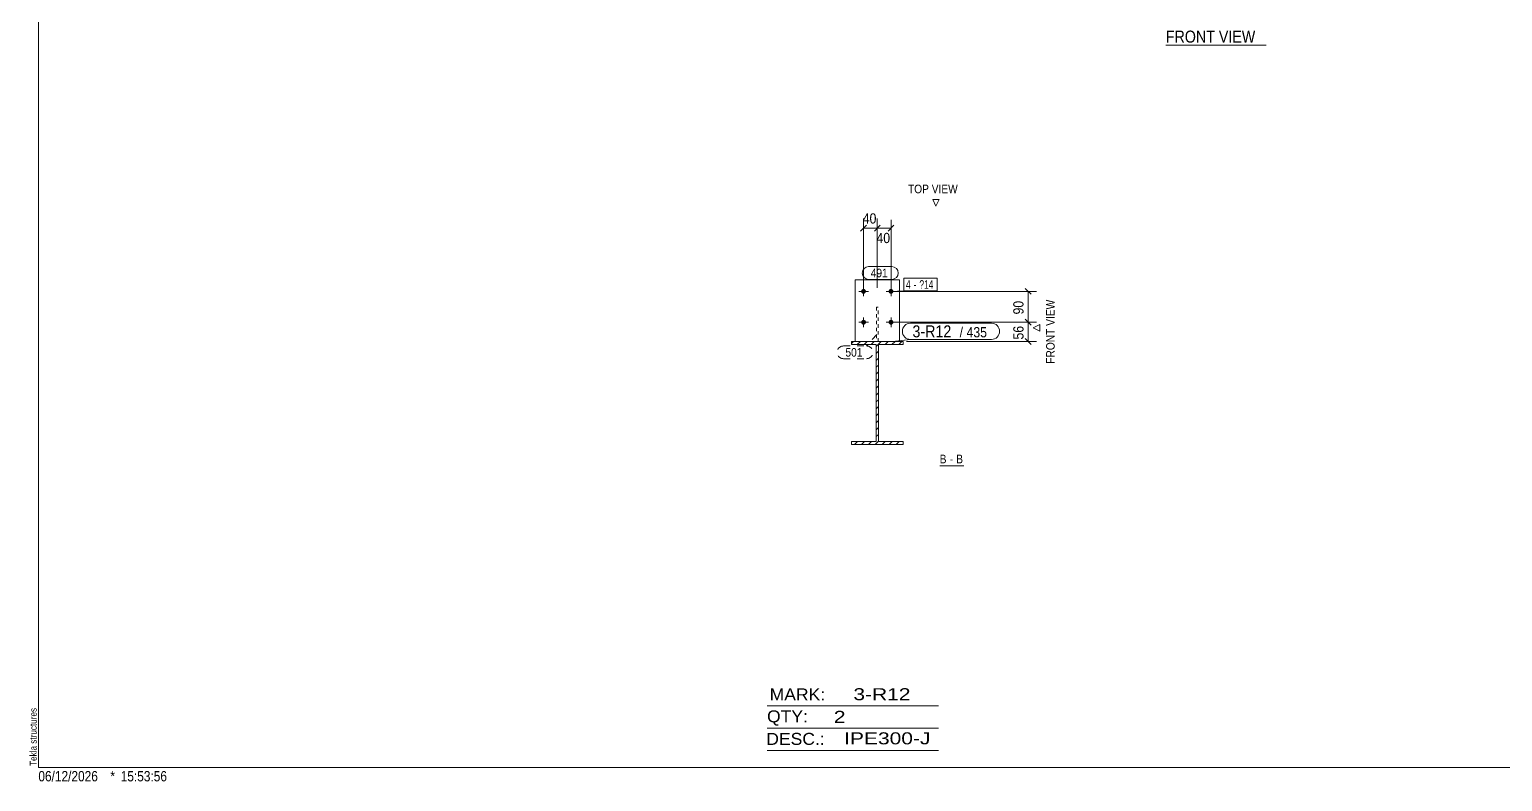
# Model space of a CAD drawing. Header units: millimetres. Extents: x 2 to 825, y 1 to 579.
# Drawn here: x 2.4 to 432, y 1 to 220.1 of the extents above; entities that cross this region are included whole.
import ezdxf

# ---------------------------------------------------------------- set-up
doc = ezdxf.new("R2010")
doc.units = ezdxf.units.MM
for name, pattern in [('XKITLINE00', [0]), ('XKITLINE01', [4, 1, -1, 1, -1]), ('XKITLINE02', [4, 2, -2])]:
    doc.linetypes.add(name, pattern=pattern)
for name, color, linetype, lineweight in [('Bolt', 3, 'Continuous', 0), ('BoltMark', 7, 'Continuous', 0), ('Dimensions', 7, 'Continuous', 0), ('DrawingSheet', 5, 'Continuous', 0), ('OtherObjectType', 7, 'Continuous', 0), ('Part', 2, 'Continuous', 0), ('PartMark', 7, 'Continuous', 0)]:
    doc.layers.add(name, color=color, linetype=linetype, lineweight=lineweight)
doc.styles.add('ARIAL', font='ARIAL.TTF')
doc.styles.add('ARIAL_NARROW', font='ARIALN.TTF')

# ---------------------------------------------------------------- blocks, each defined once
blk = doc.blocks.new('*A1')
at = {"layer": 'Part', "color": 7, "linetype": 'XKITLINE00', "lineweight": 0}
for p, q in [((242.16, 128.63), (242.7, 129.18)), ((243.82, 128.28), (244.72, 129.18)), ((245.84, 128.28), (246.74, 129.18)), ((247.86, 128.28), (248.76, 129.18)), ((249.33, 127.72), (250.79, 129.18)), ((251.91, 128.28), (252.81, 129.18)), ((253.93, 128.28), (254.83, 129.18)), ((255.95, 128.28), (256.85, 129.18)), ((249.33, 125.7), (249.98, 126.35)), ((249.33, 123.68), (249.98, 124.33)), ((249.33, 121.66), (249.98, 122.31)), ((249.33, 119.64), (249.98, 120.29)), ((249.33, 117.62), (249.98, 118.27)), ((249.33, 115.6), (249.98, 116.25)), ((249.33, 113.58), (249.98, 114.23)), ((249.33, 111.56), (249.98, 112.21)), ((249.33, 109.54), (249.98, 110.19)), ((249.33, 107.52), (249.98, 108.17)), ((249.33, 105.5), (249.98, 106.15)), ((249.33, 103.48), (249.98, 104.13)), ((243.01, 99.18), (243.91, 100.08)), ((245.03, 99.18), (245.93, 100.08)), ((247.05, 99.18), (247.95, 100.08)), ((249.07, 99.18), (249.98, 100.09)), ((249.33, 101.46), (249.98, 102.11)), ((251.09, 99.18), (251.99, 100.08)), ((253.11, 99.18), (254.01, 100.08)), ((255.13, 99.18), (256.03, 100.08)), ((257.16, 99.18), (257.16, 99.18)), ((257.16, 99.18), (257.16, 99.18))]:
    blk.add_line(p, q, dxfattribs=at)
blk = doc.blocks.new('*A64')
at = {"layer": 'Bolt'}
for points in [[(246.35, 143.74), (246.35, 143.71), (246.35, 143.68), (246.34, 143.64), (246.33, 143.61), (246.33, 143.58), (246.31, 143.54), (246.3, 143.51), (246.29, 143.48), (246.27, 143.45), (246.26, 143.42), (246.24, 143.39), (246.22, 143.36), (246.2, 143.34), (246.17, 143.31), (246.15, 143.28), (246.13, 143.26), (246.1, 143.24), (246.07, 143.22), (246.04, 143.2), (246.02, 143.18), (245.99, 143.16), (245.95, 143.15), (245.92, 143.13), (245.89, 143.12), (245.86, 143.11), (245.83, 143.1), (245.79, 143.09), (245.76, 143.09), (245.72, 143.08), (245.69, 143.08), (245.66, 143.08), (245.62, 143.08), (245.59, 143.08), (245.55, 143.09), (245.52, 143.09), (245.49, 143.1), (245.45, 143.11), (245.42, 143.12), (245.39, 143.13), (245.36, 143.15), (245.33, 143.16), (245.3, 143.18), (245.27, 143.2), (245.24, 143.22), (245.21, 143.24), (245.19, 143.26), (245.16, 143.28), (245.14, 143.31), (245.11, 143.34), (245.09, 143.36), (245.07, 143.39), (245.06, 143.42), (245.04, 143.45), (245.02, 143.48), (245.01, 143.51), (245, 143.54), (244.99, 143.58), (244.98, 143.61), (244.97, 143.64), (244.96, 143.68), (244.96, 143.71), (244.96, 143.74), (244.96, 143.78), (244.96, 143.81), (244.96, 143.85), (244.96, 143.88), (244.97, 143.92), (244.98, 143.95), (244.99, 143.98), (245, 144.02), (245.01, 144.05), (245.02, 144.08), (245.04, 144.11), (245.06, 144.14), (245.07, 144.17), (245.09, 144.2), (245.11, 144.22), (245.14, 144.25), (245.16, 144.27), (245.19, 144.3), (245.21, 144.32), (245.24, 144.34), (245.27, 144.36), (245.3, 144.38), (245.33, 144.4), (245.36, 144.41), (245.39, 144.43), (245.42, 144.44), (245.45, 144.45), (245.49, 144.46), (245.52, 144.47), (245.55, 144.47), (245.59, 144.48), (245.62, 144.48), (245.66, 144.48), (245.69, 144.48), (245.72, 144.48), (245.76, 144.47), (245.79, 144.47), (245.83, 144.46), (245.86, 144.45), (245.89, 144.44), (245.92, 144.43), (245.95, 144.41), (245.99, 144.4), (246.02, 144.38), (246.04, 144.36), (246.07, 144.34), (246.1, 144.32), (246.13, 144.3), (246.15, 144.27), (246.17, 144.25), (246.2, 144.22), (246.22, 144.2), (246.24, 144.17), (246.26, 144.14), (246.27, 144.11), (246.29, 144.08), (246.3, 144.05), (246.31, 144.02), (246.33, 143.98), (246.33, 143.95), (246.34, 143.92), (246.35, 143.88), (246.35, 143.85), (246.35, 143.81), (246.36, 143.78)], [(254.35, 143.74), (254.35, 143.71), (254.35, 143.68), (254.34, 143.64), (254.33, 143.61), (254.33, 143.58), (254.31, 143.54), (254.3, 143.51), (254.29, 143.48), (254.27, 143.45), (254.26, 143.42), (254.24, 143.39), (254.22, 143.36), (254.2, 143.34), (254.17, 143.31), (254.15, 143.28), (254.13, 143.26), (254.1, 143.24), (254.07, 143.22), (254.04, 143.2), (254.02, 143.18), (253.99, 143.16), (253.95, 143.15), (253.92, 143.13), (253.89, 143.12), (253.86, 143.11), (253.83, 143.1), (253.79, 143.09), (253.76, 143.09), (253.72, 143.08), (253.69, 143.08), (253.66, 143.08), (253.62, 143.08), (253.59, 143.08), (253.55, 143.09), (253.52, 143.09), (253.49, 143.1), (253.45, 143.11), (253.42, 143.12), (253.39, 143.13), (253.36, 143.15), (253.33, 143.16), (253.3, 143.18), (253.27, 143.2), (253.24, 143.22), (253.21, 143.24), (253.19, 143.26), (253.16, 143.28), (253.14, 143.31), (253.11, 143.34), (253.09, 143.36), (253.07, 143.39), (253.06, 143.42), (253.04, 143.45), (253.02, 143.48), (253.01, 143.51), (253, 143.54), (252.99, 143.58), (252.98, 143.61), (252.97, 143.64), (252.96, 143.68), (252.96, 143.71), (252.96, 143.74), (252.96, 143.78), (252.96, 143.81), (252.96, 143.85), (252.96, 143.88), (252.97, 143.92), (252.98, 143.95), (252.99, 143.98), (253, 144.02), (253.01, 144.05), (253.02, 144.08), (253.04, 144.11), (253.06, 144.14), (253.07, 144.17), (253.09, 144.2), (253.11, 144.22), (253.14, 144.25), (253.16, 144.27), (253.19, 144.3), (253.21, 144.32), (253.24, 144.34), (253.27, 144.36), (253.3, 144.38), (253.33, 144.4), (253.36, 144.41), (253.39, 144.43), (253.42, 144.44), (253.45, 144.45), (253.49, 144.46), (253.52, 144.47), (253.55, 144.47), (253.59, 144.48), (253.62, 144.48), (253.66, 144.48), (253.69, 144.48), (253.72, 144.48), (253.76, 144.47), (253.79, 144.47), (253.83, 144.46), (253.86, 144.45), (253.89, 144.44), (253.92, 144.43), (253.95, 144.41), (253.99, 144.4), (254.02, 144.38), (254.04, 144.36), (254.07, 144.34), (254.1, 144.32), (254.13, 144.3), (254.15, 144.27), (254.17, 144.25), (254.2, 144.22), (254.22, 144.2), (254.24, 144.17), (254.26, 144.14), (254.27, 144.11), (254.29, 144.08), (254.3, 144.05), (254.31, 144.02), (254.33, 143.98), (254.33, 143.95), (254.34, 143.92), (254.35, 143.88), (254.35, 143.85), (254.35, 143.81), (254.36, 143.78)], [(246.35, 134.74), (246.35, 134.71), (246.35, 134.68), (246.34, 134.64), (246.33, 134.61), (246.33, 134.58), (246.31, 134.54), (246.3, 134.51), (246.29, 134.48), (246.27, 134.45), (246.26, 134.42), (246.24, 134.39), (246.22, 134.36), (246.2, 134.34), (246.17, 134.31), (246.15, 134.28), (246.13, 134.26), (246.1, 134.24), (246.07, 134.22), (246.04, 134.2), (246.02, 134.18), (245.99, 134.16), (245.95, 134.15), (245.92, 134.13), (245.89, 134.12), (245.86, 134.11), (245.83, 134.1), (245.79, 134.09), (245.76, 134.09), (245.72, 134.08), (245.69, 134.08), (245.66, 134.08), (245.62, 134.08), (245.59, 134.08), (245.55, 134.09), (245.52, 134.09), (245.49, 134.1), (245.45, 134.11), (245.42, 134.12), (245.39, 134.13), (245.36, 134.15), (245.33, 134.16), (245.3, 134.18), (245.27, 134.2), (245.24, 134.22), (245.21, 134.24), (245.19, 134.26), (245.16, 134.28), (245.14, 134.31), (245.11, 134.34), (245.09, 134.36), (245.07, 134.39), (245.06, 134.42), (245.04, 134.45), (245.02, 134.48), (245.01, 134.51), (245, 134.54), (244.99, 134.58), (244.98, 134.61), (244.97, 134.64), (244.96, 134.68), (244.96, 134.71), (244.96, 134.74), (244.96, 134.78), (244.96, 134.81), (244.96, 134.85), (244.96, 134.88), (244.97, 134.92), (244.98, 134.95), (244.99, 134.98), (245, 135.02), (245.01, 135.05), (245.02, 135.08), (245.04, 135.11), (245.06, 135.14), (245.07, 135.17), (245.09, 135.2), (245.11, 135.22), (245.14, 135.25), (245.16, 135.27), (245.19, 135.3), (245.21, 135.32), (245.24, 135.34), (245.27, 135.36), (245.3, 135.38), (245.33, 135.4), (245.36, 135.41), (245.39, 135.43), (245.42, 135.44), (245.45, 135.45), (245.49, 135.46), (245.52, 135.47), (245.55, 135.47), (245.59, 135.48), (245.62, 135.48), (245.66, 135.48), (245.69, 135.48), (245.72, 135.48), (245.76, 135.47), (245.79, 135.47), (245.83, 135.46), (245.86, 135.45), (245.89, 135.44), (245.92, 135.43), (245.95, 135.41), (245.99, 135.4), (246.02, 135.38), (246.04, 135.36), (246.07, 135.34), (246.1, 135.32), (246.13, 135.3), (246.15, 135.27), (246.17, 135.25), (246.2, 135.22), (246.22, 135.2), (246.24, 135.17), (246.26, 135.14), (246.27, 135.11), (246.29, 135.08), (246.3, 135.05), (246.31, 135.02), (246.33, 134.98), (246.33, 134.95), (246.34, 134.92), (246.35, 134.88), (246.35, 134.85), (246.35, 134.81), (246.36, 134.78)], [(254.35, 134.74), (254.35, 134.71), (254.35, 134.68), (254.34, 134.64), (254.33, 134.61), (254.33, 134.58), (254.31, 134.54), (254.3, 134.51), (254.29, 134.48), (254.27, 134.45), (254.26, 134.42), (254.24, 134.39), (254.22, 134.36), (254.2, 134.34), (254.17, 134.31), (254.15, 134.28), (254.13, 134.26), (254.1, 134.24), (254.07, 134.22), (254.04, 134.2), (254.02, 134.18), (253.99, 134.16), (253.95, 134.15), (253.92, 134.13), (253.89, 134.12), (253.86, 134.11), (253.83, 134.1), (253.79, 134.09), (253.76, 134.09), (253.72, 134.08), (253.69, 134.08), (253.66, 134.08), (253.62, 134.08), (253.59, 134.08), (253.55, 134.09), (253.52, 134.09), (253.49, 134.1), (253.45, 134.11), (253.42, 134.12), (253.39, 134.13), (253.36, 134.15), (253.33, 134.16), (253.3, 134.18), (253.27, 134.2), (253.24, 134.22), (253.21, 134.24), (253.19, 134.26), (253.16, 134.28), (253.14, 134.31), (253.11, 134.34), (253.09, 134.36), (253.07, 134.39), (253.06, 134.42), (253.04, 134.45), (253.02, 134.48), (253.01, 134.51), (253, 134.54), (252.99, 134.58), (252.98, 134.61), (252.97, 134.64), (252.96, 134.68), (252.96, 134.71), (252.96, 134.74), (252.96, 134.78), (252.96, 134.81), (252.96, 134.85), (252.96, 134.88), (252.97, 134.92), (252.98, 134.95), (252.99, 134.98), (253, 135.02), (253.01, 135.05), (253.02, 135.08), (253.04, 135.11), (253.06, 135.14), (253.07, 135.17), (253.09, 135.2), (253.11, 135.22), (253.14, 135.25), (253.16, 135.27), (253.19, 135.3), (253.21, 135.32), (253.24, 135.34), (253.27, 135.36), (253.3, 135.38), (253.33, 135.4), (253.36, 135.41), (253.39, 135.43), (253.42, 135.44), (253.45, 135.45), (253.49, 135.46), (253.52, 135.47), (253.55, 135.47), (253.59, 135.48), (253.62, 135.48), (253.66, 135.48), (253.69, 135.48), (253.72, 135.48), (253.76, 135.47), (253.79, 135.47), (253.83, 135.46), (253.86, 135.45), (253.89, 135.44), (253.92, 135.43), (253.95, 135.41), (253.99, 135.4), (254.02, 135.38), (254.04, 135.36), (254.07, 135.34), (254.1, 135.32), (254.13, 135.3), (254.15, 135.27), (254.17, 135.25), (254.2, 135.22), (254.22, 135.2), (254.24, 135.17), (254.26, 135.14), (254.27, 135.11), (254.29, 135.08), (254.3, 135.05), (254.31, 135.02), (254.33, 134.98), (254.33, 134.95), (254.34, 134.92), (254.35, 134.88), (254.35, 134.85), (254.35, 134.81), (254.36, 134.78)]]:
    blk.add_hatch(color=3, dxfattribs=at).paths.add_polyline_path(points, flags=17)
at = {"layer": 'Bolt', "color": 3, "linetype": 'XKITLINE00', "lineweight": 0}
for p, q in [((247.06, 143.78), (244.26, 143.78)), ((245.66, 145.18), (245.66, 142.38)), ((255.06, 143.78), (252.26, 143.78)), ((253.66, 145.18), (253.66, 142.38)), ((247.06, 134.78), (244.26, 134.78)), ((245.66, 136.18), (245.66, 133.38)), ((255.06, 134.78), (252.26, 134.78)), ((253.66, 136.18), (253.66, 133.38))]:
    blk.add_line(p, q, dxfattribs=at)
blk = doc.blocks.new('*A65')
at = {"layer": 'Part', "color": 2, "linetype": 'XKITLINE00', "lineweight": 0}
for p, q in [((242.16, 128.28), (242.16, 129.18)), ((242.16, 129.18), (257.16, 129.18)), ((257.16, 129.18), (257.16, 128.28)), ((249.33, 128.28), (242.16, 128.28)), ((249.33, 100.08), (249.33, 128.28)), ((257.16, 128.28), (249.98, 128.28)), ((249.98, 128.28), (249.98, 100.08)), ((242.16, 99.18), (242.16, 100.08)), ((242.16, 100.08), (249.33, 100.08)), ((257.16, 99.18), (242.16, 99.18)), ((249.98, 100.08), (257.16, 100.08)), ((257.16, 100.08), (257.16, 99.18))]:
    blk.add_line(p, q, dxfattribs=at)
blk = doc.blocks.new('*A66')
at = {"layer": 'Part', "color": 7, "linetype": 'XKITLINE01', "lineweight": 0}
for p, q in [((249.91, 139.18), (249.41, 139.18)), ((249.41, 139.18), (249.41, 129.18)), ((249.91, 129.18), (249.91, 139.18)), ((249.41, 129.18), (249.91, 129.18))]:
    blk.add_line(p, q, dxfattribs=at)
blk = doc.blocks.new('*A67')
at = {"layer": 'Part', "color": 2, "linetype": 'XKITLINE00', "lineweight": 0}
for p, q in [((243.16, 129.18), (243.16, 147.18)), ((243.16, 147.18), (256.16, 147.18)), ((256.16, 147.18), (256.16, 129.18))]:
    blk.add_line(p, q, dxfattribs=at)
at = {"layer": 'Part', "color": 7, "linetype": 'XKITLINE01', "lineweight": 0}
blk.add_line((256.16, 129.18), (243.16, 129.18), dxfattribs=at)
blk = doc.blocks.new('*A68')
at = {"layer": 'DrawingSheet', "color": 5, "linetype": 'XKITLINE00', "lineweight": 0}
for p, q in [((5, 579), (5, 5)), ((5, 5), (825, 5))]:
    blk.add_line(p, q, dxfattribs=at)
at = {"layer": 'DrawingSheet', "color": 5, "style": 'ARIAL', "width": 0.85}
blk.add_text('Tekla structures', height=2, rotation=90, dxfattribs=at).set_placement((4.5, 5.5))
blk = doc.blocks.new('*A72')
at = {"layer": 'OtherObjectType', "color": 6, "linetype": 'XKITLINE00', "lineweight": 0}
for p, q in [((217.5, 23), (267.5, 23)), ((217.5, 16.5), (267.5, 16.5)), ((217.5, 10), (267.5, 10))]:
    blk.add_line(p, q, dxfattribs=at)
at = {"layer": 'OtherObjectType', "color": 6, "style": 'ARIAL_NARROW'}
for s, width, p in [('MARK:', 1.275, (218.27, 24.58)), ('3-R12', 1.525501, (242.69, 24.65)), ('QTY:', 1.275, (217.5, 18.19)), ('2', 1.525501, (236.99, 18.05)), ('DESC.:', 1.275, (217.29, 11.63)), ('IPE300-J', 1.525501, (240, 11.79))]:
    blk.add_text(s, height=3.5, dxfattribs=dict(at, width=width)).set_placement(p)
blk = doc.blocks.new('*A75')
at = {"layer": 'OtherObjectType', "color": 7, "style": 'ARIAL_NARROW', "width": 1.008832}
for s, p in [('06/12/2026', (4.99, 1)), ('*', (26, 1)), ('15:53:56', (29, 1))]:
    blk.add_text(s, height=3, dxfattribs=at).set_placement(p)
blk = doc.blocks.new('*A98')
at = {"layer": 'OtherObjectType', "color": 7, "linetype": 'XKITLINE00', "lineweight": 0}
blk.add_line((333.81, 215.51), (363.11, 215.51), dxfattribs=at)
at = {"layer": 'OtherObjectType', "color": 7, "style": 'ARIAL', "width": 0.85}
blk.add_text('FRONT VIEW', height=3.5, dxfattribs=at).set_placement((333.81, 216.26))
blk = doc.blocks.new('*A148')
at = {"layer": 'Dimensions', "color": 7, "linetype": 'XKITLINE00', "lineweight": 0}
for p, q in [((254.66, 134.78), (296.06, 134.78)), ((292.81, 135.63), (294.5, 133.93)), ((293.66, 129.18), (293.66, 134.78)), ((258.16, 129.18), (296.06, 129.18)), ((292.81, 130.03), (294.5, 128.33))]:
    blk.add_line(p, q, dxfattribs=at)
at = {"layer": 'Dimensions', "color": 3}
for p in [(293.66, 134.78), (293.66, 129.18)]:
    blk.add_point(p, dxfattribs=at)
at = {"layer": 'Dimensions', "color": 3, "style": 'ARIAL', "width": 0.85}
blk.add_text('56', height=3, rotation=90.0002, dxfattribs=at).set_placement((292.31, 129.75))
blk = doc.blocks.new('*A149')
at = {"layer": 'Dimensions', "color": 7, "linetype": 'XKITLINE00', "lineweight": 0}
for p, q in [((254.66, 143.78), (296.06, 143.78)), ((292.81, 144.63), (294.5, 142.93)), ((293.66, 134.78), (293.66, 143.78)), ((254.66, 134.78), (296.06, 134.78)), ((292.81, 135.63), (294.5, 133.93))]:
    blk.add_line(p, q, dxfattribs=at)
at = {"layer": 'Dimensions', "color": 3}
for p in [(293.66, 143.78), (293.66, 134.78)]:
    blk.add_point(p, dxfattribs=at)
at = {"layer": 'Dimensions', "color": 3, "style": 'ARIAL', "width": 0.85}
blk.add_text('90', height=3, rotation=90.0002, dxfattribs=at).set_placement((292.31, 137.05))
blk = doc.blocks.new('*A150')
at = {"layer": 'Dimensions', "color": 7, "linetype": 'XKITLINE00', "lineweight": 0}
for p, q in [((245.66, 144.78), (245.66, 165.03)), ((249.66, 144.78), (249.66, 165.03)), ((246.5, 163.03), (244.81, 161.33)), ((245.66, 162.18), (249.66, 162.18)), ((250.5, 163.03), (248.81, 161.33))]:
    blk.add_line(p, q, dxfattribs=at)
at = {"layer": 'Dimensions', "color": 3}
for p in [(245.66, 162.18), (249.66, 162.18)]:
    blk.add_point(p, dxfattribs=at)
at = {"layer": 'Dimensions', "color": 3, "style": 'ARIAL', "width": 0.85}
blk.add_text('40', height=3, dxfattribs=at).set_placement((245.43, 163.53))
blk = doc.blocks.new('*A151')
at = {"layer": 'Dimensions', "color": 7, "linetype": 'XKITLINE00', "lineweight": 0}
for p, q in [((249.66, 144.78), (249.66, 164.58)), ((253.66, 144.78), (253.66, 164.58)), ((250.5, 163.03), (248.81, 161.33)), ((249.66, 162.18), (253.66, 162.18)), ((254.5, 163.03), (252.81, 161.33))]:
    blk.add_line(p, q, dxfattribs=at)
at = {"layer": 'Dimensions', "color": 3}
for p in [(249.66, 162.18), (253.66, 162.18)]:
    blk.add_point(p, dxfattribs=at)
at = {"layer": 'Dimensions', "color": 3, "style": 'ARIAL', "width": 0.85}
blk.add_text('40', height=3, dxfattribs=at).set_placement((249.43, 157.83))
blk = doc.blocks.new('*A152')
at = {"layer": 'BoltMark', "color": 7, "linetype": 'XKITLINE00', "lineweight": 0}
for p, q in [((257.42, 147.63), (267.11, 147.63)), ((257.42, 143.93), (257.42, 147.63)), ((267.11, 143.93), (267.11, 147.63)), ((253.66, 143.78), (257.42, 143.93)), ((257.42, 143.93), (267.11, 143.93))]:
    blk.add_line(p, q, dxfattribs=at)
at = {"layer": 'BoltMark', "color": 3, "style": 'ARIAL_NARROW', "width": 0.85}
for s, p in [('4', (258.02, 144.53)), ('?14', (261.95, 144.53)), ('-', (260.29, 144.53))]:
    blk.add_text(s, height=2.5, dxfattribs=at).set_placement(p)
blk = doc.blocks.new('*A153')
at = {"layer": 'PartMark', "color": 7, "linetype": 'XKITLINE00', "lineweight": 0}
for p, q in [((259.32, 134.48), (282.97, 134.48)), ((254.13, 129.13), (259.32, 129.78)), ((259.32, 129.78), (282.97, 129.78))]:
    blk.add_line(p, q, dxfattribs=at)
for centre, start, end in [((259.32, 132.13), 90, 270), ((282.97, 132.13), 270, 90)]:
    blk.add_arc(centre, 2.35, start, end, dxfattribs=at)
at = {"layer": 'PartMark', "color": 1, "style": 'ARIAL', "width": 0.85}
blk.add_text('3-R12', height=3.5, dxfattribs=at).set_placement((259.92, 130.38))
at = {"layer": 'PartMark', "color": 3, "style": 'ARIAL', "width": 0.85}
for s, p in [('/', (273.68, 130.38)), ('435', (275.7, 130.38))]:
    blk.add_text(s, height=3, dxfattribs=at).set_placement(p)
blk = doc.blocks.new('*A154')
at = {"layer": 'PartMark', "color": 7, "linetype": 'XKITLINE02', "lineweight": 0}
for p, q in [((249.53, 131.21), (246.53, 127.86)), ((239.77, 127.86), (246.53, 127.86)), ((239.77, 124.16), (246.53, 124.16))]:
    blk.add_line(p, q, dxfattribs=at)
for centre, start, end in [((239.77, 126.01), 90, 270), ((246.53, 126.01), 270, 90)]:
    blk.add_arc(centre, 1.85, start, end, dxfattribs=at)
at = {"layer": 'PartMark', "color": 3, "style": 'ARIAL', "width": 0.85}
blk.add_text('501', height=2.5, dxfattribs=at).set_placement((240.37, 124.76))
blk = doc.blocks.new('*A155')
at = {"layer": 'PartMark', "color": 7, "linetype": 'XKITLINE00', "lineweight": 0}
for p, q in [((247.14, 150.98), (253.91, 150.98)), ((247.14, 147.28), (253.91, 147.28))]:
    blk.add_line(p, q, dxfattribs=at)
for centre, start, end in [((247.14, 149.13), 90, 270), ((253.91, 149.13), 270, 90)]:
    blk.add_arc(centre, 1.85, start, end, dxfattribs=at)
at = {"layer": 'PartMark', "color": 3, "style": 'ARIAL', "width": 0.85}
blk.add_text('491', height=2.5, dxfattribs=at).set_placement((247.74, 147.88))
blk = doc.blocks.new('*A156')
at = {"layer": 'OtherObjectType', "color": 7, "linetype": 'XKITLINE00', "lineweight": 0}
for p, q in [((266.76, 168.63), (265.83, 170.5)), ((265.83, 170.5), (267.7, 170.5)), ((267.7, 170.5), (266.76, 168.63)), ((266.76, 168.63), (266.76, 168.63)), ((295.16, 133.15), (297.03, 134.09)), ((297.03, 134.09), (297.03, 132.22)), ((297.03, 132.22), (295.16, 133.15)), ((295.16, 133.15), (295.16, 133.15)), ((267.86, 92.93), (274.92, 92.93))]:
    blk.add_line(p, q, dxfattribs=at)
at = {"layer": 'OtherObjectType', "color": 7, "style": 'ARIAL', "width": 0.85}
for s, p in [('TOP VIEW', (258.61, 172.38)), ('B', (267.86, 93.68)), ('-', (270.83, 93.68)), ('B', (272.69, 93.68))]:
    blk.add_text(s, height=2.5, dxfattribs=at).set_placement(p)
blk.add_text('FRONT VIEW', height=2.5, rotation=90, dxfattribs=at).set_placement((301.41, 122.69))

msp = doc.modelspace()

# ---------------------------------------------------------------- block references
at = {"lineweight": 0}
for name in ['*A68', '*A98', '*A150', '*A151', '*A155', '*A67', '*A152', '*A64', '*A149', '*A66', '*A153', '*A148', '*A154', '*A1', '*A65', '*A72', '*A75']:
    msp.add_blockref(name, (0, 0), dxfattribs=at)
at = {"layer": 'OtherObjectType', "lineweight": 0}
msp.add_blockref('*A156', (0, 0), dxfattribs=at)

doc.saveas('drawing.dxf')
